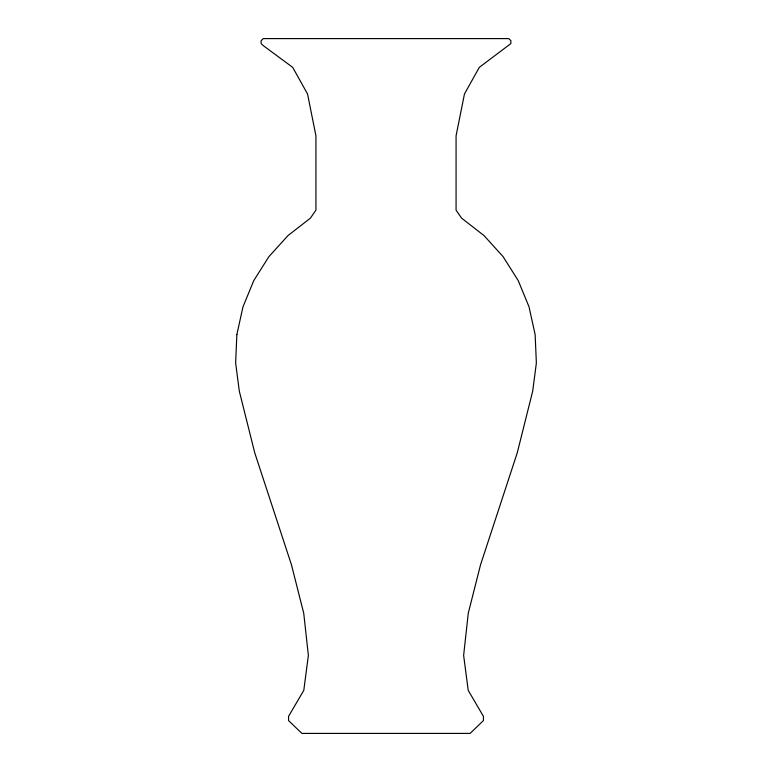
<?xml version="1.0" encoding="UTF-8"?>
<svg xmlns="http://www.w3.org/2000/svg" width="772" height="772" viewBox="0 0 772 772"><rect width="100%" height="100%" fill="white"/><g stroke="black" fill="none" stroke-linecap="round" stroke-linejoin="round"><path stroke-width="1.16" d="M236.859 334.623L235.634 362.985L239.31 391.134L254.731 452.768L291.488 564.901L303.734 613.219L308.366 655.399L303.792 690.371L288.564 716.339L288.564 720.575L301.891 733.4L470.109 733.4L483.436 720.575L483.436 716.339L468.208 690.371L463.634 655.399L468.266 613.219L480.512 564.901L517.269 452.768L532.69 391.134L536.366 362.985L535.141 334.623L529.042 306.899L518.253 280.641L503.093 256.632L484.025 235.595L461.617 218.167L456.069 210.148L456.069 135.785L464.474 93.962L479.315 67.347L510.871 43.589L510.871 40.636L508.738 38.6L263.262 38.6L261.129 40.636L261.129 43.589L263.262 45.625L292.685 67.347L307.526 93.962L315.931 135.785L315.931 210.148L310.383 218.167L287.975 235.595L268.907 256.632L253.747 280.641L242.958 306.899L236.859 334.623"/></g></svg>
